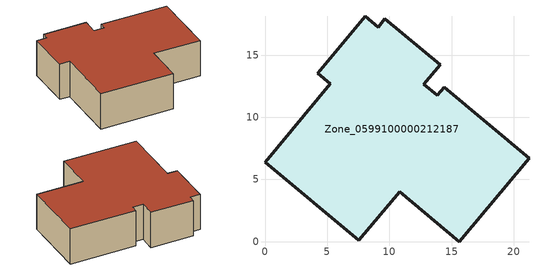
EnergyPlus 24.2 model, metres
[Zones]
Zone_0599100000212187
 floor ground (C_G): 5.26,12.68 4.24,13.54 8.06,18.11 9.09,17.25 9.64,17.92 14.08,14.21 12.77,12.65 13.85,11.75 14.42,12.42 21.23,6.72 15.62,0 10.82,4.02 7.54,0.09 0,6.39 z0
 wall outside (C_F): 15.62,0 21.23,6.72 14.42,12.42 13.85,11.75 12.77,12.65 14.08,14.21 9.64,17.92 9.09,17.25 8.06,18.11 4.24,13.54 5.26,12.68 0,6.39 7.54,0.09 10.82,4.02 15.62,0 z0:5.01
 roof outside (C_R): 5.26,12.68 0,6.39 7.54,0.09 10.82,4.02 15.62,0 21.23,6.72 14.42,12.42 13.85,11.75 12.77,12.65 14.08,14.21 9.64,17.92 9.09,17.25 8.06,18.11 4.24,13.54 z5.01
[BUILDING]
Pand.0599100000212187: North Axis=0; Terrain=City; Loads Convergence Tolerance Value=0.04; Temperature Convergence Tolerance Value=0.4; Solar Distribution=FullExterior; Maximum Number of Warmup Days=25; Minimum Number of Warmup Days=1
[Site:Location]
Rotterdam.The.Hague.AP_ZH_NLD Design_Conditions: Latitude=51.96; Longitude=4.45; Time Zone=1; Elevation=-4.5
[SITE:GROUNDTEMPERATURE:BUILDINGSURFACE]
18, 18, 18, 18, 18, 18, 18, 18, 18, 18, 18, 18
[MATERIAL] Thermal Absorptance=0.9; Solar Absorptance=0.7; Visible Absorptance=0.7
Name | Roughness | Thickness | Conductivity | Density | Specific Heat
G.D.1965-1974 | MediumSmooth | 0.15 | 0.882353 | 540 | 1210
F.D.1965-1974 | Rough | 0.3 | 0.697674 | 1920 | 840
R.D.1965-1974 | MediumRough | 0.2 | 0.232558 | 1500 | 1000
[CONSTRUCTION]
C_G: G.D.1965-1974
C_F: F.D.1965-1974
C_R: R.D.1965-1974
[ZONE]
Zone_0599100000212187: Type=1; Multiplier=1; Ceiling Height=Autocalculate; Volume=Autocalculate; Floor Area=autocalculate; Part of Total Floor Area=Yes
[ZONEINFILTRATION:DESIGNFLOWRATE]
Infil_Zone_0599100000212187: Zone or ZoneList or Space or SpaceList=Zone_0599100000212187; Schedule=AlwaysOn; Design Flow Rate Calculation Method=Flow/Area; Flow Rate per Floor Area=0.0042; Constant Term Coefficient=1; Temperature Term Coefficient=0; Velocity Term Coefficient=0; Velocity Squared Term Coefficient=0
[HVACTEMPLATE:ZONE:IDEALLOADSAIRSYSTEM]
Zone_0599100000212187: Maximum Heating Supply Air Temperature=50; Minimum Cooling Supply Air Temperature=13; Maximum Heating Supply Air Humidity Ratio=0.0156; Minimum Cooling Supply Air Humidity Ratio=0.0077; Heating Limit=NoLimit; Cooling Limit=NoLimit; Dehumidification Control Type=ConstantSensibleHeatRatio; Cooling Sensible Heat Ratio=0.7; Dehumidification Setpoint=60; Humidification Control Type=None; Humidification Setpoint=30; Outdoor Air Method=None; Outdoor Air Flow Rate per Person=0.00944; Outdoor Air Flow Rate per Zone Floor Area=0; Outdoor Air Flow Rate per Zone=0; Demand Controlled Ventilation Type=None; Outdoor Air Economizer Type=NoEconomizer; Heat Recovery Type=None; Sensible Heat Recovery Effectiveness=0.7; Latent Heat Recovery Effectiveness=0.65
[ZONECONTROL:THERMOSTAT]
ThermostatControl_Zone_0599100000212187: Zone or ZoneList=Zone_0599100000212187; Control Type Schedule=DualSetpointControlType; Control 1=Thermostat_Zone_0599100000212187; Temperature Difference Between Cutout And Setpoint=0
[THERMOSTATSETPOINT:DUALSETPOINT]
Thermostat_Zone_0599100000212187: Heating Setpoint Temperature Schedule=HeatingSetpoint_Zone_0599100000212187; Cooling Setpoint Temperature Schedule=CoolingSetpoint_Zone_0599100000212187
[SCHEDULE:COMPACT]
HeatingSetpoint_Zone_0599100000212187: Through: 12/31, For: AllDays, Until: 24:00, 21
CoolingSetpoint_Zone_0599100000212187: Through: 12/31, For: AllDays, Until: 24:00, 24
DualSetpointControlType: Through: 12/31, For: AllDays, Until: 24:00, 4
AlwaysOn: Through: 12/31, For: AllDays, Until: 24:00, 1
